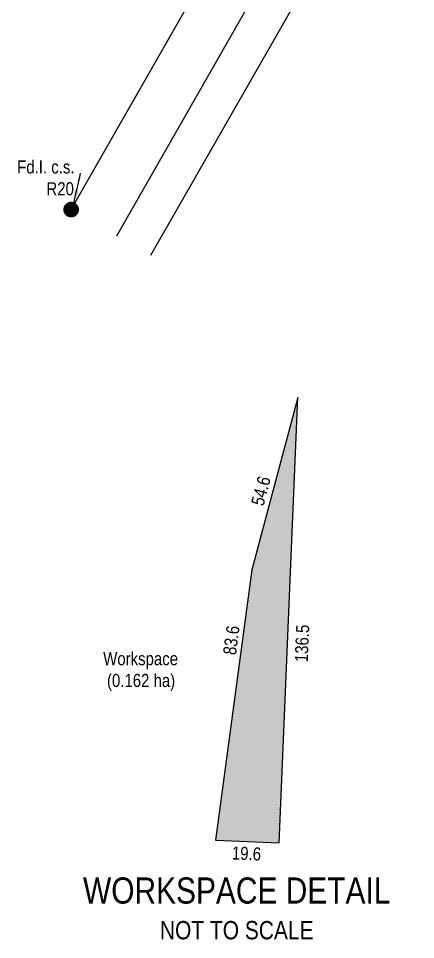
# Model space of a CAD drawing. Extents: x 309252 to 321570, y 5809412 to 5814891.
# Drawn here: x 310898 to 311202, y 5811209 to 5811914 of the extents above; entities that cross this region are included whole.
import ezdxf

# ---------------------------------------------------------------- set-up
doc = ezdxf.new("R2010")
doc.units = 0
doc.header["$LTSCALE"] = 5
for name, color, linetype in [('DETAIL-T', 7, 'Continuous'), ('L-BD', 7, 'Continuous'), ('L-MON', 1, 'Continuous'), ('L-TITLEDB', 4, 'Continuous'), ('P-TEMP-H', 41, 'Continuous'), ('P-TEMP_ACCESS ROAD', 46, 'Continuous')]:
    doc.layers.add(name, color=color, linetype=linetype)
doc.layers.add('P-TEMP-T', color=46, linetype='Continuous', lineweight=18)
doc.styles.add('80CG', font='ARIALN.TTF', dxfattribs={"height": 10})
doc.styles.add('80L', font='ARIALN.TTF', dxfattribs={"height": 10})
doc.dimstyles.new('Compass 5 000', dxfattribs={"dimscale": 5, "dimtxt": 9, "dimasz": 2, "dimexe": 0.2, "dimexo": 0.0625, "dimgap": 0.5, "dimtad": 0, "dimtih": 1, "dimtoh": 1, "dimzin": 0, "dimdsep": 46, "dimtxsty": '80CG', "dimcen": 0.1, "dimse1": 1, "dimse2": 1, "dimclrd": 256, "dimclrt": 256, "dimaunit": 1, "dimadec": 4, "dimazin": 0, "dimtfac": 0.06, "dimtofl": 0, "dimtmove": 0, "dimatfit": 1, "dimfxl": 0.2, "dimtolj": 1, "dimtzin": 0, "dimlwd": -1, "dimarcsym": 0})

# ---------------------------------------------------------------- blocks, each defined once
blk = doc.blocks.new('fdia')
at = {"color": 255, "const_width": 1}
blk.add_lwpolyline([(-0.5, 0, 1), (0.5, 0, 1)], format="xyb", close=True, dxfattribs=at)
blk = doc.blocks.new('Fdiaa')
blk.add_blockref('fdia', (0, 0))
blk = doc.blocks.new('fdib')
at = {"color": 1, "const_width": 1.6}
blk.add_lwpolyline([(-0.4, 0, 1), (0.4, 0, 1)], format="xyb", close=True, dxfattribs=at)
at = {"color": 1}
blk.add_circle((0, 0), 0.8, dxfattribs=at)
blk = doc.blocks.new('Fdibb')
blk.add_blockref('fdib', (0, 0))
blk = doc.blocks.new('fdicc')
for name in ['Fdibb', 'Fdiaa']:
    blk.add_blockref(name, (0, 0))
blk = doc.blocks.new('FDI')
blk.add_blockref('fdicc', (0, 0))

msp = doc.modelspace()

# ---------------------------------------------------------------- hatches: boundary and pattern name
at = {"layer": 'P-TEMP-H'}
h = msp.add_hatch(color=256, dxfattribs=at)
h.dxf.hatch_style = 1
h.paths.add_polyline_path([(311097.673, 5811283.078), (311111.893, 5811623.893), (311076.711, 5811492.103), (311048.77, 5811285.118)])

# ---------------------------------------------------------------- linework, layer by layer
at = {"layer": 'L-TITLEDB', "flags": 128}
for points in [[(310938.249, 5811767.657), (311208.245, 5812239.589)], [(310973.165, 5811747.681), (311243.161, 5812219.613)], [(310973.165, 5811747.681), (311243.161, 5812219.613)], [(310999.306, 5811732.726), (311134.357, 5811968.662), (311269.302, 5812204.658)]]:
    msp.add_lwpolyline(points, dxfattribs=at)

# ---------------------------------------------------------------- block references
at = {"layer": 'L-MON', "xscale": 4.999542700000003, "yscale": 4.999542700000003, "zscale": 4.999542700000003}
msp.add_blockref('FDI', (310938.249, 5811767.657), dxfattribs=at)

# ---------------------------------------------------------------- texts
at = {"layer": 'DETAIL-T', "color": 3, "insert": (311065.072, 5811232.803), "char_height": 20, "width": 260.2955, "attachment_point": 5, "style": '80CG'}
msp.add_mtext('WORKSPACE DETAIL\\P{\\H0.7x;NOT TO SCALE}', dxfattribs=at)
at = {"layer": 'L-MON', "insert": (310895.836, 5811805.284), "char_height": 9.99909, "attachment_point": 1, "style": '80L'}
msp.add_mtext_dynamic_manual_height_columns('\\pi1.0656;Fd.I. c.s.\\P\\pi23.499;R20', width=43.06044, gutter_width=50, heights=[0], dxfattribs=at)
at = {"layer": 'P-TEMP-T', "insert": (310962.869, 5811428.974), "char_height": 9.99909, "attachment_point": 1, "style": '80L', "bg_fill": 2}
msp.add_mtext_dynamic_manual_height_columns('\\pi-0.05798;Workspace\\P\\pi2.8442;(0.162 ha)', width=56.52279, gutter_width=50, heights=[0], dxfattribs=at)

# ---------------------------------------------------------------- leaders
at = {"layer": 'L-BD', "path_type": 1}
msp.add_leader([(310940.288, 5811772.348), (310945.424, 5811795.465)], dimstyle='Compass 5 000', override={"dimgap": 0.5, "dimtad": 0}, dxfattribs=at)

# ---------------------------------------------------------------- next in the draw order: texts
at = {"layer": 'P-TEMP-T', "char_height": 9.99909, "attachment_point": 1, "style": '80L', "bg_fill": 3, "box_fill_scale": 1, "bg_fill_color": 256, "bg_fill_transparency": 0}
for s, insert, rotation in [('\\pi0.26826;54.6', (311075.787, 5811542.619), 75.052957), ('\\pi0.26826;83.6', (311054.473, 5811427.463), 82.31219), ('\\pi-2.5657;136.5', (311109.604, 5811424.15), 87.610821), ('\\pi0.65362;19.6', (311060.978, 5811280.397), 357.668537)]:
    msp.add_mtext_dynamic_manual_height_columns(s, width=21.83061, gutter_width=50, heights=[0], dxfattribs=dict(at, insert=insert, rotation=rotation))

# ---------------------------------------------------------------- next in the draw order: linework, layer by layer
at = {"layer": 'P-TEMP_ACCESS ROAD', "flags": 128}
msp.add_lwpolyline([(311097.673, 5811283.078), (311111.893, 5811623.893), (311076.711, 5811492.103), (311048.77, 5811285.118), (311097.673, 5811283.078)], dxfattribs=at)

doc.saveas('drawing.dxf')
